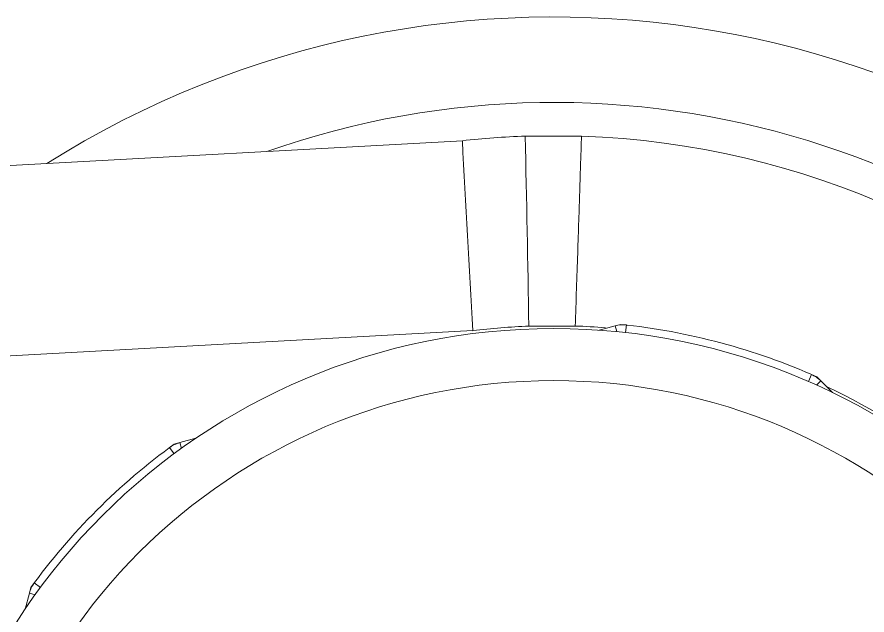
# Model space of a CAD drawing. Header units: inches. Extents: x 32 to 51.7, y 18.3 to 41.9.
# Drawn here: x 40.91797 to 40.94047, y 28.76501 to 28.78084 of the extents above; entities that cross this region are included whole.
import ezdxf

# ---------------------------------------------------------------- set-up
doc = ezdxf.new("R2010")
doc.units = ezdxf.units.IN
doc.header["$MEASUREMENT"] = 0
doc.layers.add('FURNITURE F 1 100', color=253, linetype='Continuous', lineweight=13)

msp = doc.modelspace()

# ---------------------------------------------------------------- linework, layer by layer
at = {"layer": 'FURNITURE F 1 100'}
for p, q in [((40.93291309577644, 28.77768679246012), (40.93142559550479, 28.77768679246012)), ((40.92975903368888, 28.77756696831646), (40.80584200847962, 28.77076033346541)), ((40.93152053602053, 28.77265674446333), (40.93274750175779, 28.77265674446333)), ((40.9338049983814, 28.77266407849945), (40.93338115192337, 28.77255036904646)), ((40.93395058675078, 28.77270313692132), (40.9338049983814, 28.77266407849945)), ((40.9338461276845, 28.77251077102276), (40.9338049983814, 28.77266407849945)), ((40.93408137391607, 28.77248579766954), (40.93410409665258, 28.77268645475781)), ((40.80612229392382, 28.76573785665048), (40.93003966709212, 28.77254451061433)), ((40.93891972503907, 28.77119096483873), (40.93900026088859, 28.77137615006175)), ((40.93924820362709, 28.77120737544622), (40.93914158385788, 28.77131392946033)), ((40.93913600010883, 28.77109510268631), (40.93924820362709, 28.77120737544576)), ((40.93955860213073, 28.77089716837234), (40.93924820362709, 28.77120737544576)), ((40.92227803530632, 28.76957162687879), (40.92213244693785, 28.76953256845693)), ((40.92270188176526, 28.76968533633178), (40.92227803530632, 28.76957162687879)), ((40.92231916460942, 28.7694183194021), (40.92227803530632, 28.76957162687879)), ((40.92212800801526, 28.7692789507739), (40.92200790083253, 28.76944128947682)), ((40.91833385943274, 28.76573163682199), (40.91829489083439, 28.76558602438511)), ((40.91858747432862, 28.76573623220404), (40.91842506156145, 28.76585623921481)), ((40.91829489083439, 28.76558602438511), (40.91818144288, 28.76516210785869)), ((40.91844822365483, 28.76554498966787), (40.91829489083439, 28.76558602438511))]:
    msp.add_line(p, q, dxfattribs=at)
for radius in [0.0169002236195937, 0.01552095860103648]:
    msp.add_circle((40.93217971928034, 28.75569290429051), radius, dxfattribs=at)
for centre, radius, start, end in [((40.93217971928034, 28.75569290429051), 0.02515023998424043, 237.7481109269532, 122.2518725554108), ((40.93217971928034, 28.75569290429051), 0.02288671838565883, 250.6195147914999, 109.3804902793559), ((40.93216934567381, 28.75569290429051), 0.02200645998621036, 91.93678866589742, 96.2880777548065), ((36.85791284207217, 28.69828464772534), 4.074286545270049, 1.045936236943211, 1.11668527950816), ((40.93216934567381, 28.75569290429051), 0.02200645998621045, 271.9367887965081, 88.06319444105704), ((41.5984387770156, 28.81241672652411), 0.6695872646068337, 182.983399997968, 183.4143419614633), ((40.93217375162813, 28.75569290429051), 0.01697641198936146, 92.20516201416379, 97.21868023871978), ((40.93217375162813, 28.75569290429051), 0.01697641198936234, 85.36763441622969, 88.06304743363876), ((40.93401353771669, 28.77188675826526), 0.0008048076794956996, 83.53925547752387, 105.0176733185808), ((40.93217971928034, 28.75569290429051), 0.01710216318928355, 65.97877167350897, 84.05657547558059), ((40.93867929422477, 28.77063811496667), 0.0008048076794956954, 45.01767331917383, 66.49609115932373), ((40.93217375162813, 28.75569290429051), 0.01697641198936234, 37.79064047495485, 64.68163948645376), ((40.93217971928034, 28.75569290429051), 0.01710216318928354, 125.9787716774206, 144.0566011901214), ((40.92248657464252, 28.76879430664437), 0.0008048076794956937, 105.0176733185808, 126.4960911607204), ((40.91907233957109, 28.76537796463024), 0.0008048076794956978, 143.5392554781566, 165.0176733188914)]:
    msp.add_arc(centre, radius, start, end, dxfattribs=at)
msp.add_open_spline([(40.93274750175779, 28.77265961802139), (40.93276975427462, 28.77331766121504), (40.93279188336574, 28.77397544551602), (40.93283255938032, 28.7751913545196), (40.93285109030212, 28.77574900084981), (40.93288174497475, 28.7766796282335), (40.93289385666658, 28.77705224315239), (40.93290982327535, 28.7775559146048), (40.93291367191041, 28.77768677297966), (40.93291309584193, 28.77768679245785)], degree=3, knots=[0, 0, 0, 0, 0.25, 0.25, 0.5, 0.5, 0.75, 0.75, 1, 1, 1, 1], dxfattribs=at)

doc.saveas('drawing.dxf')
